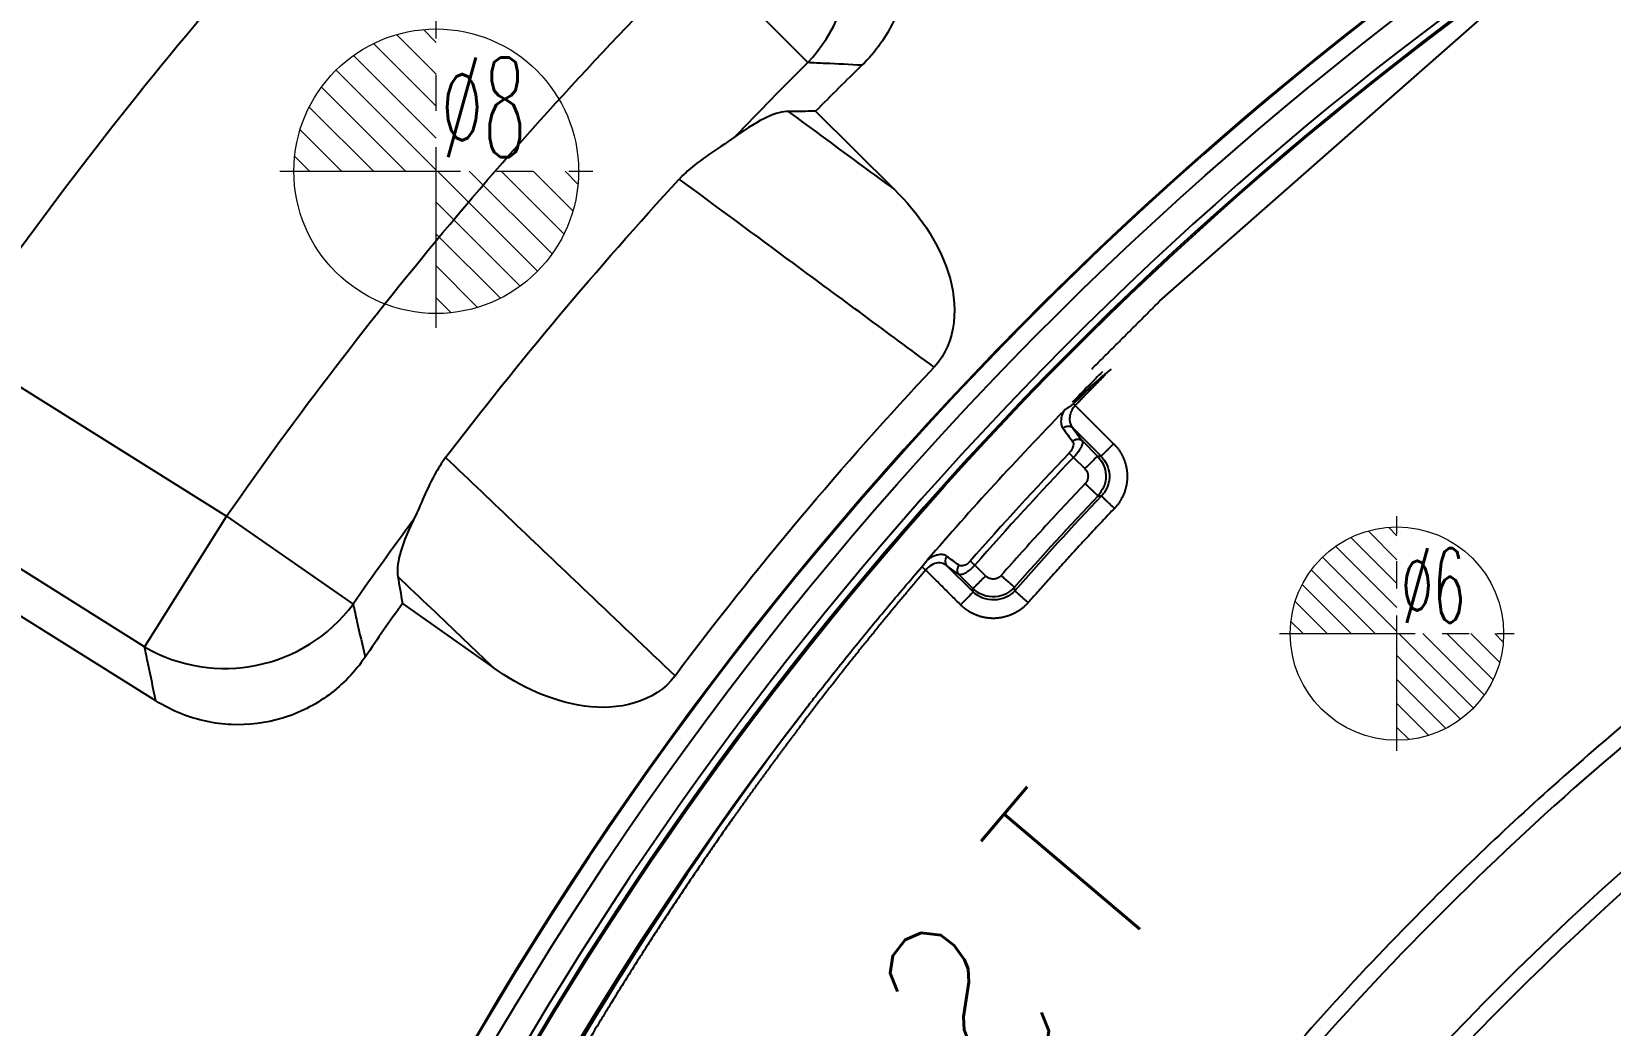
# Model space of a CAD drawing. Header units: millimetres. Extents: x 2595 to 3308, y 1499 to 1823.
# Drawn here: x 3048.63 to 3093, y 1720.48 to 1748.42 of the extents above; entities that cross this region are included whole.
import ezdxf
from ezdxf.enums import TextEntityAlignment as Align
from ezdxf.lldxf.tags import DXFTag

# ---------------------------------------------------------------- set-up
doc = ezdxf.new("R2010")
doc.units = ezdxf.units.MM
doc.linetypes.add('CENTER', pattern=[2, 1.25, -0.25, 0.25, -0.25])
doc.layers.add('5', color=7, linetype='Continuous', true_color=0xffffff)
doc.layers.add('epin', color=13, linetype='Continuous', lineweight=9)
doc.layers.add('尺寸线层', color=3, linetype='Continuous', lineweight=18)
doc.styles.add('TXT05', font='txt.shx', dxfattribs={"width": 0.5, "bigfont": 'gbcbig.shx'})
doc.styles.add('标准', font='simplex.shx', dxfattribs={"width": 0.667, "bigfont": 'gbcbig.shx'})
tags = doc.linetypes.add('DASHED', pattern=[25.72, 12.86, -12.86]).pattern_tags.tags
tags[6:7] = [DXFTag(74, 4), DXFTag(75, 0), DXFTag(340, '0'), DXFTag(46, 0.0), DXFTag(50, 0.0), DXFTag(44, 0.0), DXFTag(45, 0.0)]
tags[4:5] = [DXFTag(74, 4), DXFTag(75, 0), DXFTag(340, '0'), DXFTag(46, 0.0), DXFTag(50, 0.0), DXFTag(44, 0.0), DXFTag(45, 0.0)]

# ---------------------------------------------------------------- blocks, each defined once
blk = doc.blocks.new('epin_ejp_6')
at = {"layer": 'epin'}
h = blk.add_hatch(dxfattribs=at)
h.set_pattern_fill('_ANSI31', color=123, scale=0.15, angle=90, style=0)
h.set_pattern_definition([(135, (-2656.51364, 153.2396), (-0.336759605, -0.336759605), [])])
h.paths.add_polyline_path([(0, 3, 0.414214), (-3, 0), (0, 0)])
h.paths.add_polyline_path([(3, 0), (0, 0), (0, -3, 0.414214)])
at = {"layer": 'epin', "color": 1, "linetype": 'CENTER', "ltscale": 3.048}
for p, q in [((0, -3.3), (0, 3.3)), ((-3.3, 0), (3.3, 0))]:
    blk.add_line(p, q, dxfattribs=at)
at = {"layer": 'epin'}
blk.add_circle((0, 0), 3, dxfattribs=at)
at = {"layer": 'epin', "color": 6, "style": 'TXT05', "width": 0.5}
blk.add_text('%%c6', height=2.1, dxfattribs=at).set_placement((0.12, 0.3))
blk = doc.blocks.new('epin_ejp_8')
at = {"layer": 'epin'}
h = blk.add_hatch(dxfattribs=at)
h.set_pattern_fill('_ANSI31', color=123, scale=0.2, angle=90, style=0)
h.set_pattern_definition([(135, (-1273.52655, 1170.3432), (-0.4490128, -0.4490128), [])])
h.paths.add_polyline_path([(0, 4, 0.414214), (-4, 0), (0, 0)])
h.paths.add_polyline_path([(4, 0), (0, 0), (0, -4, 0.414214)])
at = {"layer": 'epin', "color": 1, "linetype": 'CENTER', "ltscale": 4.064}
for p, q in [((0, -4.4), (0, 4.4)), ((-4.4, 0), (4.4, 0))]:
    blk.add_line(p, q, dxfattribs=at)
at = {"layer": 'epin'}
blk.add_circle((0, 0), 4, dxfattribs=at)
at = {"layer": 'epin', "color": 6, "style": 'TXT05', "width": 0.5}
blk.add_text('%%c8', height=2.8, dxfattribs=at).set_placement((1.327, 1.8), align=Align.MIDDLE)

msp = doc.modelspace()

# ---------------------------------------------------------------- linework, layer by layer
at = {"layer": '5', "color": 7, "linetype": 'Continuous'}
for p, q in [((3070.442, 1747.548), (3067.388, 1750.622)), ((3080.341, 1740.847), (3089.734, 1749.12)), ((3072.881, 1743.979), (3070.661, 1746.18)), ((3046.399, 1739.629), (3054.108, 1734.796)), ((3077.962, 1737.911), (3079.04, 1736.832)), ((3077.882, 1737.287), (3078.686, 1736.483)), ((3078.153, 1736.92), (3078.587, 1736.486)), ((3077.916, 1736.449), (3078.233, 1736.132)), ((3051.806, 1731.124), (3044.097, 1735.958)), ((3052.121, 1729.603), (3042.512, 1735.627)), ((3054.108, 1734.796), (3051.806, 1731.124)), ((3054.108, 1734.796), (3057.665, 1732.321)), ((3074.686, 1733.16), (3074.345, 1733.411)), ((3075.092, 1732.665), (3074.345, 1733.411)), ((3075.44, 1733.115), (3075.139, 1733.416)), ((3075.085, 1732.761), (3074.686, 1733.16)), ((3059.051, 1732.343), (3061.604, 1730.54))]:
    msp.add_line(p, q, dxfattribs=at)
at = {"layer": '5', "color": 7, "linetype": 'Continuous', "extrusion": (0, 0, -1)}
for centre, radius, start, end in [((-3148.002, 1669.494), 100.07, 313.95835, 233.17746), ((-3148.002, 1669.494), 99.038, 313.97894, 78.94), ((-3148.023, 1669.476), 127.82, 34.61792, 45.38208), ((-3148.023, 1669.476), 128.942, 34.07873, 39.72711), ((-3148.023, 1669.476), 114.397, 34.81924, 45.18076), ((-3148.002, 1669.494), 101.52, 36.80212, 43.19788)]:
    msp.add_arc(centre, radius, start, end, dxfattribs=at)
at = {"layer": '5', "color": 7, "linetype": 'DASHED'}
for radius, start, end in [(100.573, 306.62661, 226.18317), (100.572, 306.62578, 226.19708)]:
    msp.add_arc((3148.002, 1669.494), radius, start, end, dxfattribs=at)
at = {"layer": '5', "color": 7, "linetype": 'Continuous'}
for centre, radius, start, end in [((3148.002, 1669.494), 100.547, 306.63636, 233.36364), ((3148.002, 1669.494), 99.282, 100.95124, 226.04921), ((3148.002, 1669.494), 99.081, 101.04979, 226.04537), ((3148.023, 1669.476), 123.487, 134.61792, 145.38208), ((3148.023, 1669.476), 110.064, 134.81924, 136.33933), ((3148.023, 1669.476), 108.942, 134.27821, 135.24483), ((3148.002, 1663.458), 82.176, 105.12421, 164.87579), ((3148.002, 1663.458), 81.732, 105.12421, 164.87579), ((3148.002, 1669.494), 98.032, 135.87071, 139.19074), ((3148.002, 1669.494), 97.103, 136.30884, 138.73978), ((3148.002, 1669.494), 96.929, 136.30884, 138.73978), ((3148.023, 1669.476), 110.064, 143.66067, 145.18076), ((3148.023, 1669.476), 108.942, 144.75517, 145.72179), ((3148.002, 1669.494), 98.032, 142.30314, 226.03062)]:
    msp.add_arc(centre, radius, start, end, dxfattribs=at)
for centre, major_axis, ratio, start_param, end_param in [((3067.388, 1750.622), (0.119, 4.398), 0.971583, 3.96523, 5.459548), ((3074.487, 1733.553), (-0.119, -0.162), 0.865278, 4.64056, 6.108435), ((3054.108, 1734.796), (4.311, 0.881), 0.971583, 3.96523, 5.459548)]:
    msp.add_ellipse(centre, major_axis=major_axis, ratio=ratio, start_param=start_param, end_param=end_param, dxfattribs=at)
for points, degree, knots in [([(3072.157, 1753.481), (3072.484, 1753.118), (3072.755, 1752.695), (3073.135, 1751.794), (3073.249, 1751.304), (3073.304, 1750.336), (3073.248, 1749.843), (3072.981, 1748.921), (3072.766, 1748.478), (3072.49, 1748.087), (3072.335, 1747.868), (3072.159, 1747.662), (3071.966, 1747.474)], 3, [0, 0, 0, 0, 0.221652, 0.221652, 0.443557, 0.443557, 0.662044, 0.662044, 0.879231, 0.879231, 0.879231, 1, 1, 1, 1]), ([(3071.966, 1747.474), (3071.622, 1747.492), (3071.278, 1747.509), (3070.77, 1747.533), (3070.606, 1747.541), (3070.442, 1747.548)], 3, [0, 0, 0, 0, 0.676621, 0.676621, 1, 1, 1, 1]), ([(3129.373, 1746.77), (3128.884, 1746.658), (3127.908, 1746.433), (3125.966, 1745.94), (3123.557, 1745.263), (3120.696, 1744.347), (3116.926, 1742.993), (3113.231, 1741.439), (3109.627, 1739.692), (3104.321, 1736.886), (3099.262, 1733.608), (3094.534, 1729.913), (3092.235, 1727.982), (3090.006, 1725.971), (3087.611, 1723.652), (3085.083, 1720.993), (3082.466, 1717.968), (3079.995, 1714.822), (3078.061, 1712.108), (3076.592, 1709.883), (3075.53, 1708.19), (3074.509, 1706.472), (3073.365, 1704.441), (3072.126, 1702.082), (3070.827, 1699.381), (3069.624, 1696.636), (3068.519, 1693.851), (3067.513, 1691.03), (3066.608, 1688.176), (3065.938, 1685.772), (3065.451, 1683.836), (3065.229, 1682.862), (3065.118, 1682.375)], 3, [0, 0, 0, 0, 0.015671, 0.031323, 0.062599, 0.093882, 0.125181, 0.187762, 0.21905, 0.250334, 0.375349, 0.406621, 0.43789, 0.469156, 0.500417, 0.542089, 0.583754, 0.625411, 0.667063, 0.687888, 0.708711, 0.729532, 0.750352, 0.781575, 0.812791, 0.844003, 0.875216, 0.906422, 0.937608, 0.968783, 0.984383, 1, 1, 1, 1]), ([(3129.47, 1746.342), (3127.542, 1745.867), (3123.673, 1744.914), (3118.027, 1742.972), (3112.506, 1740.659), (3105.398, 1737.058), (3097.008, 1731.624), (3087.979, 1723.762), (3080.151, 1714.713), (3074.78, 1706.367), (3071.203, 1699.265), (3069.178, 1694.43), (3067.65, 1690.067), (3066.497, 1686.264), (3065.871, 1683.629), (3065.551, 1682.282)], 3, [0, 0, 0, 0, 0.062362, 0.1252, 0.187404, 0.250379, 0.375434, 0.500449, 0.625398, 0.750287, 0.811235, 0.875174, 0.914887, 0.956496, 1, 1, 1, 1]), ([(3069.891, 1746.175), (3070.589, 1745.663), (3071.287, 1745.15), (3072.283, 1744.418), (3072.582, 1744.199), (3072.881, 1743.979)], 3, [0, 0, 0, 0, 0.700186, 0.700186, 1, 1, 1, 1]), ([(3068.398, 1745.463), (3068.152, 1745.283), (3067.861, 1745.1), (3067.399, 1744.774), (3067.242, 1744.657), (3067.001, 1744.445), (3066.914, 1744.361), (3066.832, 1744.272)], 3, [0, 0, 0, 0, 0.569755, 0.569755, 0.84315, 0.84315, 1, 1, 1, 1]), ([(3073.995, 1738.986), (3072.677, 1739.96), (3071.358, 1740.933), (3068.971, 1742.695), (3067.902, 1743.484), (3066.832, 1744.272)], 3, [0, 0, 0, 0, 0.5522, 0.5522, 1, 1, 1, 1]), ([(3072.881, 1743.979), (3073.549, 1743.316), (3074.1, 1742.539), (3074.682, 1740.756), (3074.647, 1739.68), (3073.995, 1738.986)], 3, [0, 0, 0, 0, 0.5, 0.5, 1, 1, 1, 1]), ([(3078.725, 1738.855), (3078.596, 1738.726), (3078.312, 1738.442), (3078.032, 1738.155), (3077.879, 1737.997)], 3, [0, 0, 0, 0, 0.453456, 1, 1, 1, 1]), ([(3078.782, 1738.784), (3078.778, 1738.78), (3078.71, 1738.719), (3078.417, 1738.447), (3078.136, 1738.171), (3077.916, 1737.955)], 3, [0, 0, 0, 0, 0.013646, 0.228981, 1, 1, 1, 1]), ([(3078.808, 1738.774), (3078.636, 1738.601), (3078.465, 1738.427), (3078.211, 1738.169), (3077.962, 1737.911)], 2, [0, 0, 0, 0.40574, 0.40574, 1, 1, 1]), ([(3077.638, 1737.751), (3077.628, 1737.731), (3077.608, 1737.688), (3077.577, 1737.6), (3077.559, 1737.508), (3077.559, 1737.425), (3077.569, 1737.366), (3077.585, 1737.313), (3077.605, 1737.282), (3077.615, 1737.266)], 3, [0, 0, 0, 0, 0.102762, 0.211876, 0.451412, 0.607833, 0.716526, 0.855848, 1, 1, 1, 1]), ([(3077.916, 1737.955), (3077.892, 1737.932), (3077.863, 1737.913), (3077.764, 1737.854), (3077.694, 1737.81), (3077.638, 1737.751)], 3, [0, 0, 0, 0, 0.295242, 0.295242, 1, 1, 1, 1]), ([(3077.962, 1737.911), (3077.93, 1737.873), (3077.86, 1737.787), (3077.8, 1737.622), (3077.798, 1737.477), (3077.831, 1737.363), (3077.865, 1737.313), (3077.882, 1737.287)], 3, [0, 0, 0, 0, 0.174277, 0.389988, 0.667133, 0.828624, 1, 1, 1, 1]), ([(3078.153, 1736.92), (3078.159, 1736.903), (3078.172, 1736.865), (3078.144, 1736.764), (3078.065, 1736.617), (3077.968, 1736.508), (3077.916, 1736.449)], 3, [0, 0, 0, 0, 0.199827, 0.430779, 0.695702, 1, 1, 1, 1]), ([(3079.04, 1736.832), (3079.131, 1736.741), (3079.27, 1736.534), (3079.368, 1736.3), (3079.42, 1736.053), (3079.423, 1735.801), (3079.377, 1735.555), (3079.238, 1735.2), (3079.062, 1735.015)], 2, [0, 0, 0, 0.125, 0.25, 0.375, 0.5, 0.625, 0.75, 1, 1, 1]), ([(3060.265, 1736.445), (3060.147, 1736.29), (3060.043, 1736.123), (3059.821, 1735.714), (3059.716, 1735.473), (3059.53, 1735.053), (3059.448, 1734.866), (3059.364, 1734.696)], 3, [0, 0, 0, 0, 0.256166, 0.256166, 0.648658, 0.648658, 1, 1, 1, 1]), ([(3060.265, 1736.445), (3061.596, 1735.178), (3062.928, 1733.91), (3065.078, 1731.865), (3065.896, 1731.087), (3066.714, 1730.309)], 3, [0, 0, 0, 0, 0.619614, 0.619614, 1, 1, 1, 1]), ([(3078.587, 1736.486), (3078.638, 1736.425), (3078.75, 1736.291), (3078.833, 1736.014), (3078.816, 1735.67), (3078.677, 1735.473), (3078.602, 1735.368)], 3, [0, 0, 0, 0, 0.193474, 0.42181, 0.690582, 1, 1, 1, 1]), ([(3078.587, 1736.486), (3078.612, 1736.485), (3078.636, 1736.485), (3078.64, 1736.484), (3078.661, 1736.484), (3078.676, 1736.483), (3078.686, 1736.483)], 2, [0, 0, 0, 0.5, 0.5, 0.75, 0.75, 1, 1, 1]), ([(3078.686, 1736.483), (3078.736, 1736.433), (3078.843, 1736.295), (3078.934, 1736.032), (3078.918, 1735.723), (3078.815, 1735.5), (3078.725, 1735.392), (3078.699, 1735.365)], 3, [0, 0, 0, 0, 0.172021, 0.417015, 0.661684, 0.906916, 1, 1, 1, 1]), ([(3078.239, 1735.712), (3077.839, 1735.287), (3077.041, 1734.437), (3076.265, 1733.565), (3075.878, 1733.129)], 3, [0, 0, 0, 0, 0.5, 1, 1, 1, 1]), ([(3074.355, 1733.667), (3074.344, 1733.675), (3074.319, 1733.691), (3074.274, 1733.708), (3074.22, 1733.718), (3074.156, 1733.718), (3074.081, 1733.705), (3073.995, 1733.677), (3073.9, 1733.631), (3073.836, 1733.585), (3073.803, 1733.562)], 3, [0, 0, 0, 0, 0.096885, 0.200925, 0.313273, 0.434703, 0.565827, 0.705737, 0.849659, 1, 1, 1, 1]), ([(3073.758, 1733.282), (3072.625, 1731.951), (3071.544, 1730.585), (3070.409, 1729.15), (3069.327, 1727.671), (3068.767, 1726.906), (3068.221, 1726.129), (3067.661, 1725.332), (3067.119, 1724.526), (3065.99, 1722.851), (3064.937, 1721.137), (3063.83, 1719.337), (3062.804, 1717.491), (3062.166, 1716.344), (3061.558, 1715.176), (3061.144, 1714.383), (3060.744, 1713.58), (3060.237, 1712.56), (3059.752, 1711.529), (3059.259, 1710.479), (3058.792, 1709.42), (3058.316, 1708.342), (3057.869, 1707.257), (3057.413, 1706.153), (3056.987, 1705.045), (3056.557, 1703.925), (3056.152, 1702.787), (3055.746, 1701.645), (3055.367, 1700.489), (3054.986, 1699.328), (3054.634, 1698.157), (3054.28, 1696.979), (3053.956, 1695.795), (3053.63, 1694.604), (3053.336, 1693.41), (3053.04, 1692.212), (3052.511, 1689.802), (3052.276, 1688.588), (3052.042, 1687.377), (3051.635, 1684.941), (3051.29, 1682.497), (3050.865, 1678.821), (3050.706, 1676.368), (3050.547, 1673.912), (3050.513, 1671.45), (3050.479, 1668.986), (3050.57, 1666.511)], 2, [0, 0, 0, 0.0625, 0.0625, 0.125, 0.125, 0.15625, 0.15625, 0.1875, 0.1875, 0.25, 0.25, 0.3125, 0.3125, 0.35, 0.35, 0.375, 0.375, 0.40625, 0.40625, 0.4375, 0.4375, 0.46875, 0.46875, 0.5, 0.5, 0.53125, 0.53125, 0.5625, 0.5625, 0.59375, 0.59375, 0.625, 0.625, 0.65625, 0.65625, 0.6875, 0.71875, 0.71875, 0.75, 0.78125, 0.8125, 0.875, 0.875, 0.9375, 0.9375, 1, 1, 1]), ([(3070.432, 1729.437), (3070.514, 1729.543), (3070.596, 1729.649), (3071.009, 1730.178), (3071.342, 1730.598), (3072.001, 1731.414), (3072.326, 1731.809), (3072.983, 1732.595), (3073.315, 1732.985), (3073.65, 1733.372)], 3, [0, 0, 0, 0, 0.079145, 0.079145, 0.395746, 0.395746, 0.697831, 0.697831, 1, 1, 1, 1]), ([(3073.65, 1733.372), (3073.666, 1733.359), (3073.697, 1733.333), (3073.737, 1733.298), (3073.758, 1733.281)], 3, [0, 0, 0, 0, 0.500002, 1, 1, 1, 1]), ([(3074.345, 1733.411), (3074.314, 1733.431), (3074.245, 1733.476), (3074.102, 1733.493), (3073.919, 1733.443), (3073.811, 1733.335), (3073.758, 1733.282)], 3, [0, 0, 0, 0, 0.211558, 0.461094, 0.738166, 1, 1, 1, 1]), ([(3075.139, 1733.416), (3075.103, 1733.379), (3075.026, 1733.301), (3074.897, 1733.206), (3074.796, 1733.158), (3074.725, 1733.146), (3074.699, 1733.155), (3074.686, 1733.16)], 3, [0, 0, 0, 0, 0.202576, 0.430163, 0.693084, 0.841143, 1, 1, 1, 1]), ([(3061.604, 1730.54), (3061.336, 1730.796), (3061.068, 1731.052), (3060.173, 1731.906), (3059.547, 1732.504), (3058.922, 1733.102)], 3, [0, 0, 0, 0, 0.299814, 0.299814, 1, 1, 1, 1]), ([(3076.254, 1732.798), (3076.192, 1732.74), (3076.062, 1732.619), (3075.781, 1732.519), (3075.501, 1732.527), (3075.256, 1732.618), (3075.144, 1732.711), (3075.085, 1732.761)], 3, [0, 0, 0, 0, 0.193875, 0.406694, 0.666867, 0.823457, 1, 1, 1, 1]), ([(3057.665, 1732.321), (3057.701, 1732.161), (3057.737, 1732.001), (3057.849, 1731.505), (3057.926, 1731.169), (3058.003, 1730.833)], 3, [0, 0, 0, 0, 0.323379, 0.323379, 1, 1, 1, 1]), ([(3076.637, 1732.365), (3076.546, 1732.262), (3076.338, 1732.105), (3076.099, 1731.993), (3075.97, 1731.961), (3075.837, 1731.928), (3075.573, 1731.919), (3075.439, 1731.942), (3075.307, 1731.965), (3075.059, 1732.062), (3074.949, 1732.133), (3074.837, 1732.206), (3074.738, 1732.305)], 2, [0, 0, 0, 0.125, 0.25, 0.375, 0.375, 0.5, 0.625, 0.625, 0.75, 0.875, 0.875, 1, 1, 1]), ([(3052.121, 1729.603), (3052.049, 1729.946), (3051.978, 1730.29), (3051.873, 1730.797), (3051.84, 1730.961), (3051.806, 1731.124)], 3, [0, 0, 0, 0, 0.676624, 0.676624, 1, 1, 1, 1]), ([(3058.003, 1730.833), (3057.728, 1730.43), (3057.381, 1730.067), (3056.595, 1729.485), (3056.146, 1729.259), (3055.217, 1728.977), (3054.726, 1728.915), (3053.767, 1728.958), (3053.286, 1729.062), (3052.84, 1729.238), (3052.59, 1729.337), (3052.349, 1729.46), (3052.121, 1729.603)], 3, [0, 0, 0, 0, 0.221652, 0.221652, 0.443556, 0.443556, 0.66204, 0.66204, 0.879228, 0.879228, 0.879228, 1, 1, 1, 1]), ([(3066.714, 1730.309), (3066.145, 1729.548), (3065.098, 1729.326), (3063.24, 1729.587), (3062.373, 1729.996), (3061.604, 1730.54)], 3, [0, 0, 0, 0, 0.5, 0.5, 1, 1, 1, 1]), ([(3070.432, 1729.437), (3063.611, 1720.521), (3058.341, 1710.418), (3051.527, 1689.018), (3049.984, 1677.726), (3050.396, 1666.504)], 3, [0, 0, 0, 0, 0.5, 0.5, 1, 1, 1, 1])]:
    msp.add_open_spline(points, degree=degree, knots=knots, dxfattribs=at)
for points, degree in [([(3069.891, 1746.175), (3069.59, 1746.173), (3069.113, 1745.985), (3068.398, 1745.463)], 3), ([(3070.661, 1746.18), (3070.404, 1746.179), (3070.148, 1746.177), (3069.891, 1746.175)], 3), ([(3060.265, 1736.445), (3062.332, 1739.154), (3064.523, 1741.765), (3066.832, 1744.272)], 3), ([(3078.427, 1738.934), (3080.341, 1740.848)], 1), ([(3078.967, 1738.934), (3077.879, 1737.997)], 1), ([(3077.615, 1737.266), (3077.66, 1737.205), (3077.75, 1737.083), (3077.84, 1736.961), (3077.886, 1736.899)], 3), ([(3077.882, 1737.287), (3077.927, 1737.226), (3078.018, 1737.104), (3078.108, 1736.982), (3078.153, 1736.92)], 3), ([(3077.886, 1736.899), (3077.893, 1736.889), (3077.905, 1736.865), (3077.912, 1736.813), (3077.9, 1736.744), (3077.863, 1736.66), (3077.818, 1736.6), (3077.79, 1736.569)], 3), ([(3077.79, 1736.569), (3077.812, 1736.548), (3077.864, 1736.499), (3077.916, 1736.449)], 3), ([(3078.233, 1736.132), (3078.409, 1736.308), (3078.572, 1736.471), (3078.587, 1736.486)], 3), ([(3078.233, 1736.132), (3078.246, 1736.119), (3078.271, 1736.089), (3078.302, 1736.032), (3078.322, 1735.961), (3078.323, 1735.88), (3078.298, 1735.792), (3078.263, 1735.738), (3078.239, 1735.712)], 3), ([(3078.602, 1735.367), (3077.804, 1734.525), (3077.021, 1733.668), (3076.254, 1732.798)], 3), ([(3078.699, 1735.365), (3077.869, 1734.492), (3077.057, 1733.604), (3076.261, 1732.701)], 3), ([(3078.602, 1735.368), (3078.634, 1735.367), (3078.666, 1735.366), (3078.699, 1735.365)], 3), ([(3059.364, 1734.696), (3058.975, 1733.902), (3058.871, 1733.399), (3058.922, 1733.102)], 3), ([(3079.062, 1735.015), (3077.824, 1733.713), (3076.637, 1732.365)], 2), ([(3073.65, 1733.372), (3073.703, 1733.434), (3073.75, 1733.5), (3073.803, 1733.562)], 3), ([(3074.738, 1732.305), (3073.758, 1733.282)], 1), ([(3074.696, 1733.417), (3074.583, 1733.5), (3074.469, 1733.584), (3074.355, 1733.667)], 3), ([(3075.008, 1733.531), (3074.995, 1733.516), (3074.967, 1733.488), (3074.917, 1733.448), (3074.862, 1733.416), (3074.804, 1733.396), (3074.745, 1733.393), (3074.711, 1733.406), (3074.696, 1733.417)], 3), ([(3075.008, 1733.531), (3075.034, 1733.508), (3075.086, 1733.462), (3075.139, 1733.416)], 3), ([(3058.922, 1733.102), (3058.964, 1732.85), (3059.008, 1732.597), (3059.051, 1732.343)], 3), ([(3075.878, 1733.129), (3075.868, 1733.118), (3075.848, 1733.098), (3075.815, 1733.073), (3075.776, 1733.052), (3075.732, 1733.036), (3075.683, 1733.027), (3075.627, 1733.026), (3075.565, 1733.037), (3075.501, 1733.065), (3075.459, 1733.096), (3075.44, 1733.115)], 3), ([(3074.738, 1732.305), (3074.915, 1732.482), (3075.078, 1732.648), (3075.092, 1732.665)], 3), ([(3075.092, 1732.665), (3075.089, 1732.713), (3075.085, 1732.761)], 2), ([(3076.261, 1732.701), (3075.973, 1732.37), (3075.402, 1732.353), (3075.092, 1732.665)], 3), ([(3076.261, 1732.701), (3076.258, 1732.733), (3076.256, 1732.766), (3076.254, 1732.798)], 3)]:
    msp.add_open_spline(points, degree=degree, dxfattribs=at)
for points, weights in [([(3077.962, 1737.911), (3077.947, 1737.926), (3077.931, 1737.941), (3077.916, 1737.955)], [1.16503485793, 1.11716567378, 1.07971001145, 1.05266787093]), ([(3077.615, 1737.266), (3077.698, 1737.346), (3077.808, 1737.354), (3077.882, 1737.287)], [1.16504250603, 0.944986826363, 0.944985831327, 1.16503952092]), ([(3077.886, 1736.899), (3077.969, 1736.979), (3078.079, 1736.988), (3078.153, 1736.92)], [1.16520167156, 0.944932776155, 0.944932776146, 1.16520167153]), ([(3079.04, 1736.832), (3078.847, 1736.639), (3078.704, 1736.498), (3078.686, 1736.483)], [1.14808841598, 0.949629435505, 0.950642338114, 1.15112712381]), ([(3078.239, 1735.712), (3078.437, 1735.525), (3078.583, 1735.386), (3078.602, 1735.368)], [1.15122647341, 0.950733240145, 0.949597644195, 1.14781968557]), ([(3079.062, 1735.015), (3078.863, 1735.204), (3078.716, 1735.345), (3078.699, 1735.365)], [1.15111563061, 0.949626595248, 0.94962812314, 1.15112021429]), ([(3074.696, 1733.417), (3074.627, 1733.333), (3074.623, 1733.23), (3074.686, 1733.16)], [1.14779947809, 0.950727112025, 0.95073350751, 1.14781866455]), ([(3075.44, 1733.115), (3075.246, 1732.921), (3075.102, 1732.778), (3075.085, 1732.761)], [1.15121855371, 0.94959064324, 0.949593815479, 1.15122807043]), ([(3075.878, 1733.129), (3076.083, 1732.948), (3076.234, 1732.815), (3076.254, 1732.798)], [1.14946106885, 0.9501560542, 0.95017964651, 1.14953184578]), ([(3076.637, 1732.365), (3076.431, 1732.546), (3076.279, 1732.682), (3076.261, 1732.701)], [1.14919131258, 0.949030319804, 0.950277282706, 1.15293220129])]:
    msp.add_rational_spline(points, weights, degree=3, dxfattribs=at)

# ---------------------------------------------------------------- block references
at = {"layer": 'epin'}
for name, p in [('epin_ejp_8', (3060.002, 1744.494)), ('epin_ejp_6', (3087.002, 1731.494))]:
    msp.add_blockref(name, p, dxfattribs=at)

# ---------------------------------------------------------------- texts
at = {"layer": '尺寸线层', "style": '标准', "text_generation_flag": 2, "width": 0.667}
for s, rotation, p in [('T', 49.7645, (3080.517, 1724.062)), ('S', 52.4562, (3077.842, 1720.746))]:
    msp.add_text(s, height=5, rotation=rotation, dxfattribs=at).set_placement(p)

doc.saveas('drawing.dxf')
